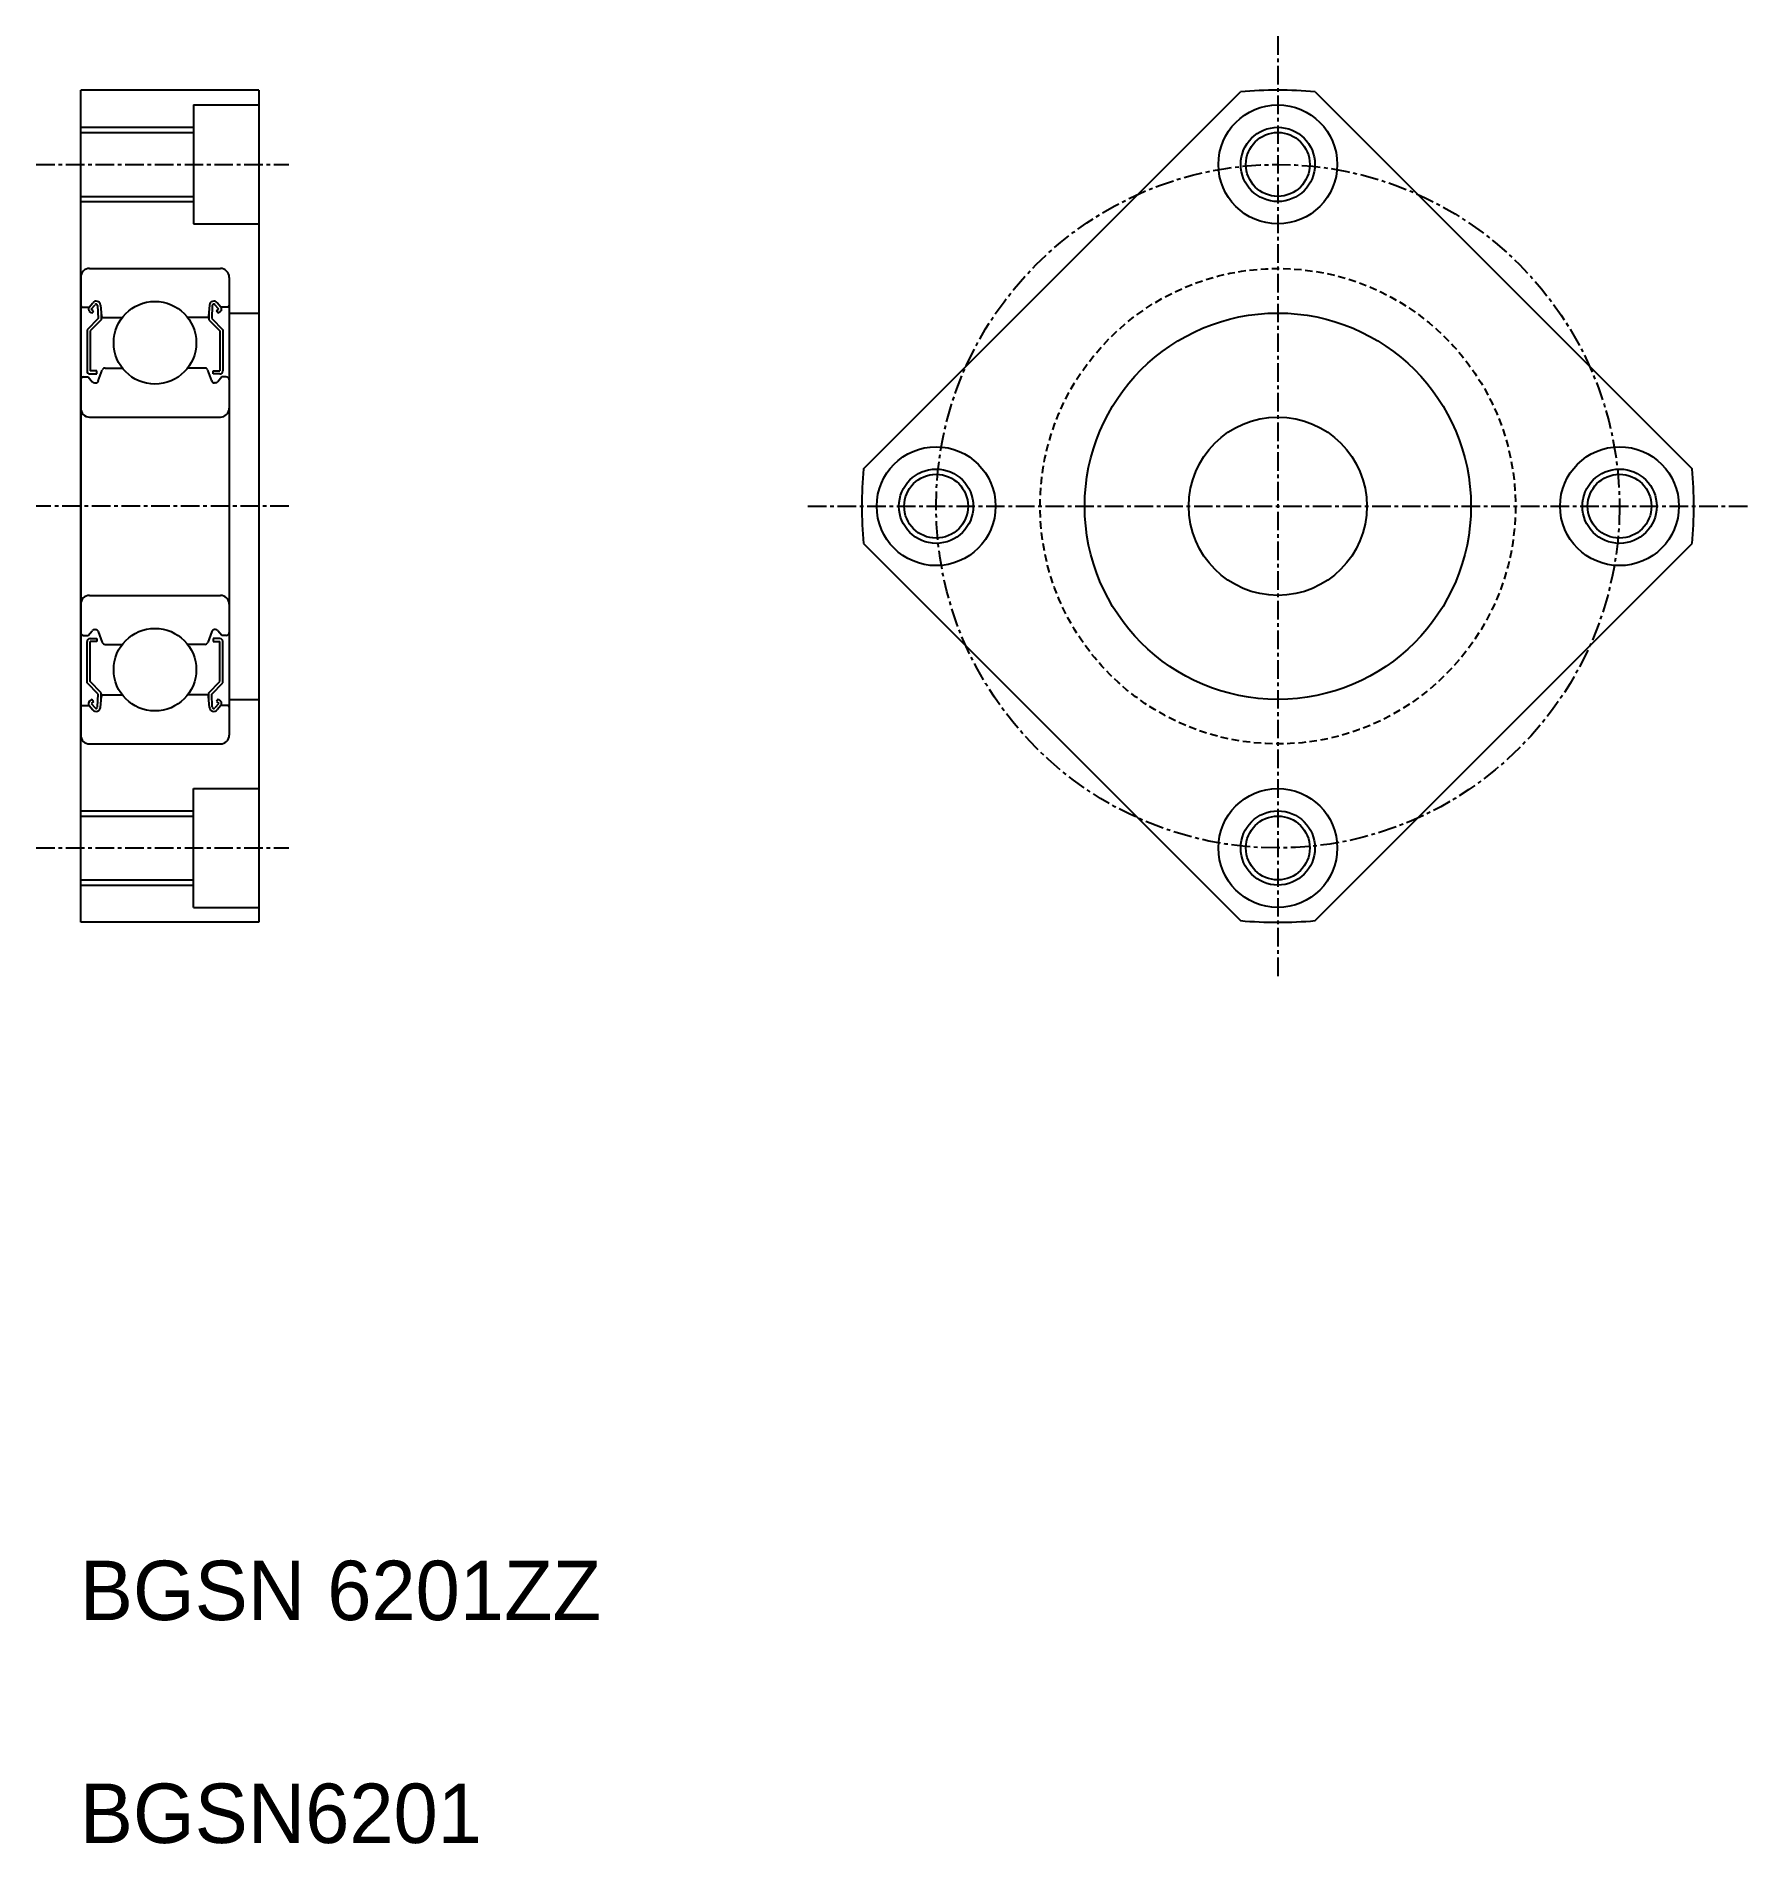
# Model space of a CAD drawing. Extents: x 194 to 310, y 81 to 203.
import ezdxf

# ---------------------------------------------------------------- set-up
doc = ezdxf.new("R2010")
doc.units = 0
doc.linetypes.add('CENTER', pattern=[2, 1.25, -0.25, 0.25, -0.25])
doc.linetypes.add('DASHED', pattern=[0.75, 0.5, -0.25])
doc.layers.get('0').update_dxf_attribs({"linetype": 'CONTINUOUS'})
doc.layers.add('CENTER', color=1, linetype='CENTER')

msp = doc.modelspace()

# ---------------------------------------------------------------- linework, layer by layer
for p, q in [((197.3, 143.05), (197.3, 199.05)), ((209.3, 199.05), (197.3, 199.05)), ((203.3, 199.05), (203.3, 199.05)), ((206.3, 199.05), (206.3, 199.05)), ((209.3, 199.05), (209.3, 143.05)), ((249.99, 173.56), (275.36, 198.93)), ((280.4, 198.93), (305.77, 173.56)), ((204.9, 198.05), (204.9, 190.05)), ((204.9, 198.05), (209.3, 198.05)), ((197.3, 196.2), (204.9, 196.2)), ((197.3, 191.9), (204.9, 191.9)), ((204.9, 190.05), (209.3, 190.05)), ((197.3, 186.45), (197.3, 155.65)), ((197.9, 187.05), (206.7, 187.05)), ((207.3, 186.45), (207.3, 155.65)), ((197.4, 184.45), (197.86, 184.45)), ((197.86, 184.45), (198.11, 184.74)), ((198.04, 184.04), (197.89, 184.16)), ((198.01, 184.32), (198.27, 184.61)), ((198.17, 184.19), (198.01, 184.32)), ((198.04, 184.04), (198.17, 184.19)), ((198.44, 184.56), (198.48, 183.68)), ((198.64, 184.58), (198.7, 183.84)), ((198.68, 184.07), (198.68, 183.6)), ((198.8, 183.75), (200.1, 183.75)), ((205.8, 183.75), (204.5, 183.75)), ((205.96, 184.58), (205.9, 183.84)), ((205.92, 184.07), (205.92, 183.6)), ((206.16, 184.56), (206.12, 183.68)), ((206.59, 184.32), (206.34, 184.61)), ((206.44, 184.19), (206.59, 184.32)), ((206.56, 184.04), (206.44, 184.19)), ((206.74, 184.45), (206.49, 184.74)), ((206.56, 184.04), (206.72, 184.16)), ((207.2, 184.45), (206.74, 184.45)), ((207.3, 184.05), (209.3, 184.05)), ((198.48, 183.68), (197.73, 182.93)), ((197.73, 182.93), (197.73, 180.15)), ((198.68, 183.6), (197.93, 182.85)), ((197.93, 182.85), (197.93, 180.15)), ((205.92, 183.6), (206.67, 182.85)), ((206.12, 183.68), (206.87, 182.93)), ((206.67, 182.85), (206.67, 180.15)), ((206.87, 182.93), (206.87, 180.15)), ((198.38, 180.15), (197.93, 180.15)), ((198.38, 179.95), (198.38, 180.15)), ((198.48, 179.48), (198.75, 180.21)), ((198.94, 180.35), (200.1, 180.35)), ((205.66, 180.35), (204.5, 180.35)), ((206.12, 179.48), (205.85, 180.21)), ((206.22, 180.15), (206.67, 180.15)), ((206.22, 179.95), (206.22, 180.15)), ((197.5, 179.75), (197.8, 179.75)), ((197.8, 179.75), (198.08, 179.42)), ((197.93, 179.95), (198.38, 179.95)), ((198.23, 179.35), (198.3, 179.35)), ((206.67, 179.95), (206.22, 179.95)), ((206.37, 179.35), (206.31, 179.35)), ((206.8, 179.75), (206.53, 179.42)), ((207.1, 179.75), (206.8, 179.75)), ((197.9, 177.05), (206.7, 177.05)), ((249.99, 168.53), (275.36, 143.16)), ((280.4, 143.16), (305.77, 168.53)), ((197.9, 165.05), (206.7, 165.05)), ((197.5, 162.35), (197.8, 162.35)), ((197.73, 159.16), (197.73, 161.95)), ((197.8, 162.35), (198.08, 162.67)), ((197.93, 162.15), (198.38, 162.15)), ((197.93, 159.25), (197.93, 161.95)), ((198.38, 161.95), (197.93, 161.95)), ((198.23, 162.75), (198.3, 162.75)), ((198.38, 162.15), (198.38, 161.95)), ((198.48, 162.61), (198.75, 161.88)), ((206.12, 162.61), (205.85, 161.88)), ((206.67, 162.15), (206.22, 162.15)), ((206.22, 162.15), (206.22, 161.95)), ((206.22, 161.95), (206.67, 161.95)), ((206.37, 162.75), (206.31, 162.75)), ((206.8, 162.35), (206.53, 162.67)), ((206.67, 159.25), (206.67, 161.95)), ((207.1, 162.35), (206.8, 162.35)), ((206.87, 159.16), (206.87, 161.95)), ((198.94, 161.75), (200.1, 161.75)), ((205.66, 161.75), (204.5, 161.75)), ((198.48, 158.41), (197.73, 159.16)), ((198.68, 158.5), (197.93, 159.25)), ((198.44, 157.54), (198.48, 158.41)), ((198.64, 157.51), (198.7, 158.25)), ((198.68, 158.03), (198.68, 158.5)), ((198.8, 158.35), (200.1, 158.35)), ((205.8, 158.35), (204.5, 158.35)), ((205.96, 157.51), (205.9, 158.25)), ((205.92, 158.5), (206.67, 159.25)), ((205.92, 158.03), (205.92, 158.5)), ((206.12, 158.41), (206.87, 159.16)), ((206.16, 157.54), (206.12, 158.41)), ((197.4, 157.65), (197.86, 157.65)), ((197.86, 157.65), (198.11, 157.35)), ((198.04, 158.06), (197.89, 157.93)), ((198.17, 157.9), (198.01, 157.77)), ((198.01, 157.77), (198.27, 157.48)), ((198.04, 158.06), (198.17, 157.9)), ((206.59, 157.77), (206.34, 157.48)), ((206.56, 158.06), (206.44, 157.9)), ((206.44, 157.9), (206.59, 157.77)), ((206.74, 157.65), (206.49, 157.35)), ((206.56, 158.06), (206.72, 157.93)), ((207.2, 157.65), (206.74, 157.65)), ((207.3, 158.05), (209.3, 158.05)), ((197.9, 155.05), (206.7, 155.05)), ((200.3, 155.05), (200.3, 155.05)), ((202.3, 155.05), (202.3, 155.05)), ((204.9, 144.05), (204.9, 152.05)), ((204.9, 152.05), (209.3, 152.05)), ((197.3, 150.2), (204.9, 150.2)), ((197.3, 145.9), (204.9, 145.9)), ((204.9, 144.05), (209.3, 144.05)), ((209.3, 143.05), (197.3, 143.05))]:
    msp.add_line(p, q)
at = {"color": 3}
for p, q in [((197.3, 196.55), (204.9, 196.55)), ((197.3, 191.55), (204.9, 191.55)), ((197.3, 150.55), (204.9, 150.55)), ((197.3, 145.55), (204.9, 145.55))]:
    msp.add_line(p, q, dxfattribs=at)
for centre, radius in [((277.88, 194.05), 4), ((277.88, 194.05), 2.15), ((202.3, 182.05), 2.78), ((202.3, 182.05), 2.78), ((277.88, 171.05), 13), ((277.88, 171.05), 6), ((254.88, 171.05), 4), ((300.88, 171.05), 4), ((254.88, 171.05), 2.15), ((300.88, 171.05), 2.15), ((202.3, 160.05), 2.78), ((202.3, 160.05), 2.78), ((277.88, 148.05), 4), ((277.88, 148.05), 2.15)]:
    msp.add_circle(centre, radius)
for centre in [(277.88, 194.05), (254.88, 171.05), (300.88, 171.05), (277.88, 148.05)]:
    msp.add_circle(centre, 2.5, dxfattribs=at)
at = {"color": 3, "linetype": 'DASHED'}
msp.add_circle((277.88, 171.05), 16, dxfattribs=at)
for centre, radius, start, end in [((277.88, 171.05), 28, 84.8381, 95.1619), ((197.9, 186.45), 0.6, 90, 180), ((206.7, 186.45), 0.6, 0, 90), ((197.4, 184.55), 0.1, 180, 270), ((198.02, 184.32), 0.2, 140.0012, 230.087), ((198.34, 184.55), 0.3, 4.9968, 140.0012), ((198.34, 184.55), 0.1, 2.8198, 140.0002), ((198.8, 183.85), 0.1, 184.9968, 270), ((205.8, 183.85), 0.1, 270, 355.0032), ((206.26, 184.55), 0.3, 39.9988, 175.0032), ((206.26, 184.55), 0.1, 39.9998, 177.1802), ((206.59, 184.32), 0.2, 309.913, 39.9988), ((207.2, 184.55), 0.1, 270, 0), ((197.93, 180.15), 0.2, 180, 270), ((198.94, 180.15), 0.2, 90, 159.9916), ((205.66, 180.15), 0.2, 20.0084, 90), ((206.67, 180.15), 0.2, 270, 0), ((197.5, 179.55), 0.2, 90, 180), ((198.23, 179.55), 0.2, 219.9952, 270), ((198.3, 179.55), 0.2, 270, 339.9916), ((206.31, 179.55), 0.2, 200.0084, 270), ((206.37, 179.55), 0.2, 270, 320.0048), ((207.1, 179.55), 0.2, 0, 90), ((197.9, 177.65), 0.6, 180, 270), ((206.7, 177.65), 0.6, 270, 0), ((277.88, 171.05), 28, 174.8381, 185.1619), ((277.88, 171.05), 28, 354.8381, 5.1619), ((197.9, 164.45), 0.6, 90, 180), ((206.7, 164.45), 0.6, 0, 90), ((197.5, 162.55), 0.2, 180, 270), ((197.93, 161.95), 0.2, 90, 180), ((198.23, 162.55), 0.2, 90, 140.0048), ((198.3, 162.55), 0.2, 20.0084, 90), ((198.94, 161.95), 0.2, 200.0084, 270), ((205.66, 161.95), 0.2, 270, 339.9916), ((206.31, 162.55), 0.2, 90, 159.9916), ((206.37, 162.55), 0.2, 39.9952, 90), ((206.67, 161.95), 0.2, 0, 90), ((207.1, 162.55), 0.2, 270, 0), ((198.8, 158.25), 0.1, 90, 175.0032), ((205.8, 158.25), 0.1, 4.9968, 90), ((197.4, 157.55), 0.1, 90, 180), ((198.02, 157.77), 0.2, 129.913, 219.9988), ((198.34, 157.54), 0.3, 219.9988, 355.0032), ((198.34, 157.54), 0.1, 219.9998, 357.1802), ((206.26, 157.54), 0.3, 184.9968, 320.0012), ((206.26, 157.54), 0.1, 182.8198, 320.0002), ((206.59, 157.77), 0.2, 320.0012, 50.087), ((207.2, 157.55), 0.1, 0, 90), ((197.9, 155.65), 0.6, 180, 270), ((206.7, 155.65), 0.6, 270, 0), ((277.88, 171.05), 28, 264.8381, 275.1619)]:
    msp.add_arc(centre, radius, start, end)
at = {"layer": 'CENTER', "color": 1, "linetype": 'CENTER'}
for p, q in [((277.88, 202.68), (277.88, 139.41)), ((194.3, 194.05), (211.3, 194.05)), ((211.3, 171.05), (194.3, 171.05)), ((246.24, 171.05), (309.52, 171.05)), ((194.3, 148.05), (211.3, 148.05))]:
    msp.add_line(p, q, dxfattribs=at)
msp.add_circle((277.88, 171.05), 23, dxfattribs=at)

# ---------------------------------------------------------------- texts
for s, p in [('BGSN 6201ZZ', (197.25, 96.09)), ('BGSN6201', (197.25, 81.09))]:
    msp.add_text(s, height=4).set_placement(p)

doc.saveas('drawing.dxf')
